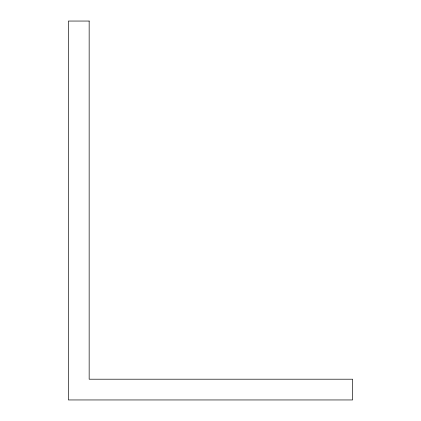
<?xml version="1.0" encoding="UTF-8"?>
<svg xmlns="http://www.w3.org/2000/svg" width="421" height="421" viewBox="0 0 421 421"><rect width="100%" height="100%" fill="white"/><g stroke="black" fill="none" stroke-linecap="round" stroke-linejoin="round"><path stroke-width="0.63" d="M89.157 21.05L68.412 21.05L68.412 399.95L352.587 399.95L352.587 379.205L89.157 379.205L89.157 21.05"/></g></svg>
